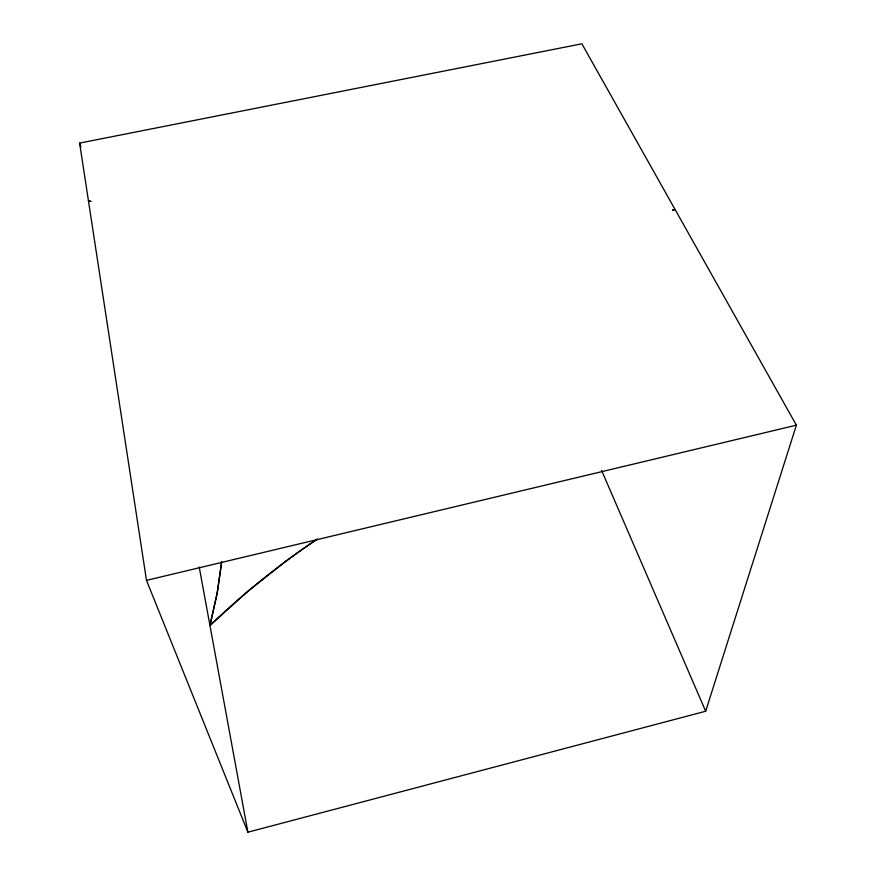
<?xml version="1.0" encoding="UTF-8"?>
<svg xmlns="http://www.w3.org/2000/svg" width="876" height="876" viewBox="0 0 876 876"><rect width="100%" height="100%" fill="white"/><g stroke="black" fill="none" stroke-linecap="round" stroke-linejoin="round"><path stroke-width="1.31" d="M705.673 711.246L796.383 425.178L581.883 43.8L79.617 143.095L146.489 580.372L247.897 832.2L705.673 711.246L601.604 470.434M285.992 561.155L247.7 591.442L209.955 625.508L217.653 590.654L221.694 561.702L216.93 594.596L209.955 625.508C243.101 593.61 279.05 564.659 317.298 539.101M672.724 210.109L675.078 209.484L672.472 210.163M146.489 580.372L796.383 425.178M90.94 201.48L88.41 200.593L90.699 201.414M79.617 143.095L80.844 146.993M199.213 567.024L247.897 832.2M286.014 561.188A430.171 216.974 -36.8 0 1 316.838 539.386"/></g></svg>
